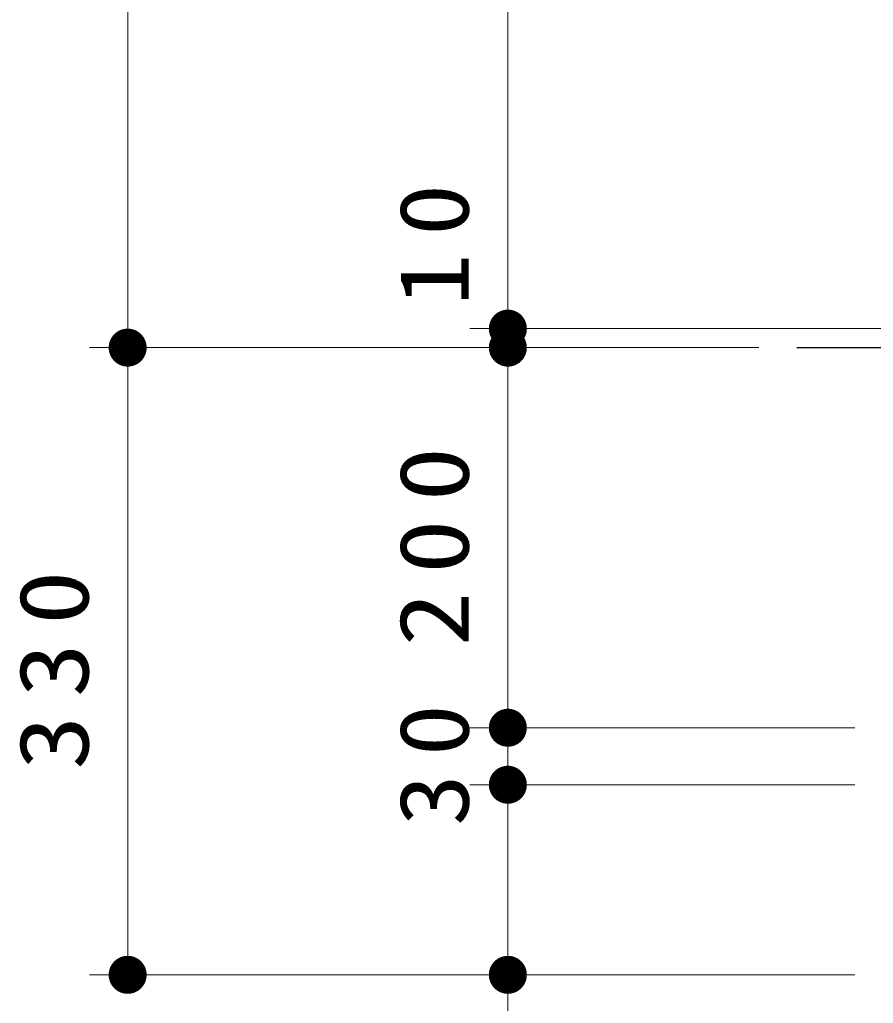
# Model space of a CAD drawing. Units: millimetres on the paper, scale 1:20. Extents: x -385 to 0, y 0 to 267.
# Drawn here: x -168.04 to -145.59, y 100.08 to 125.95 of the extents above; entities that cross this region are included whole.
import ezdxf

# ---------------------------------------------------------------- set-up
doc = ezdxf.new("R2010")
doc.units = ezdxf.units.MM
doc.layers.add('LY_1', color=7, linetype='Continuous', lineweight=25)
doc.styles.add('ＭＳ ゴシック', font='')
doc.styles.get('ＭＳ ゴシック').set_extended_font_data('MS Gothic')

# ---------------------------------------------------------------- blocks, each defined once
blk = doc.blocks.new('filled_dot')
at = {"color": 0, "linetype": 'Continuous', "lineweight": -2, "const_width": 1.25}
blk.add_lwpolyline([(-0.625, 0, 1), (0.625, 0, 1)], format="xyb", close=True, dxfattribs=at)

msp = doc.modelspace()

# ---------------------------------------------------------------- linework, layer by layer
at = {"layer": 'LY_1', "lineweight": 13}
for p, q in [((-165.199, 117.325), (-165.199, 141.17)), ((-155.199, 117.825), (-155.199, 141.17)), ((-155.199, 117.325), (-155.199, 122.23)), ((-142.824, 117.825), (-156.199, 117.825)), ((-149.211, 117.325), (-166.199, 117.325)), ((-148.597, 117.325), (-166.199, 117.325)), ((-165.199, 100.825), (-165.199, 117.325)), ((-155.199, 107.325), (-155.199, 117.325)), ((-146.074, 107.325), (-156.199, 107.325)), ((-155.199, 105.825), (-155.199, 107.325)), ((-146.074, 105.825), (-156.199, 105.825)), ((-155.199, 93.748), (-155.199, 105.825)), ((-146.074, 100.825), (-166.199, 100.825)), ((-146.074, 100.825), (-156.199, 100.825))]:
    msp.add_line(p, q, dxfattribs=at)
at = {"layer": 'LY_1'}
msp.add_line((-147.597, 117.325), (-142.574, 117.325), dxfattribs=at)

# ---------------------------------------------------------------- block references
at = {"layer": 'LY_1', "lineweight": 13, "xscale": 0.4, "yscale": 0.4}
for p, rotation in [((-155.199, 117.825), 90), ((-155.199, 117.825), 270), ((-165.199, 117.325), 90), ((-165.199, 117.325), 270), ((-155.199, 117.325), 90), ((-155.199, 117.325), 270), ((-155.199, 107.325), 90), ((-155.199, 107.325), 270), ((-155.199, 105.825), 90), ((-155.199, 105.825), 270), ((-165.199, 100.825), 90), ((-155.199, 100.825), 90)]:
    msp.add_blockref('filled_dot', p, dxfattribs=dict(at, rotation=rotation))

# ---------------------------------------------------------------- texts
at = {"layer": 'LY_1', "char_height": 1.833, "attachment_point": 8, "rotation": 90, "style": 'ＭＳ ゴシック'}
for s, insert in [('\\T1.34;\\W1.1;10', (-156.199, 120.261)), ('\\T1.33;\\W1.15;200', (-156.199, 112.325)), ('\\T1.33;\\W1.15;330', (-166.199, 109.075)), ('\\T1.34;\\W1.1;30', (-156.199, 106.575))]:
    msp.add_mtext(s, dxfattribs=dict(at, insert=insert))

doc.saveas('drawing.dxf')
